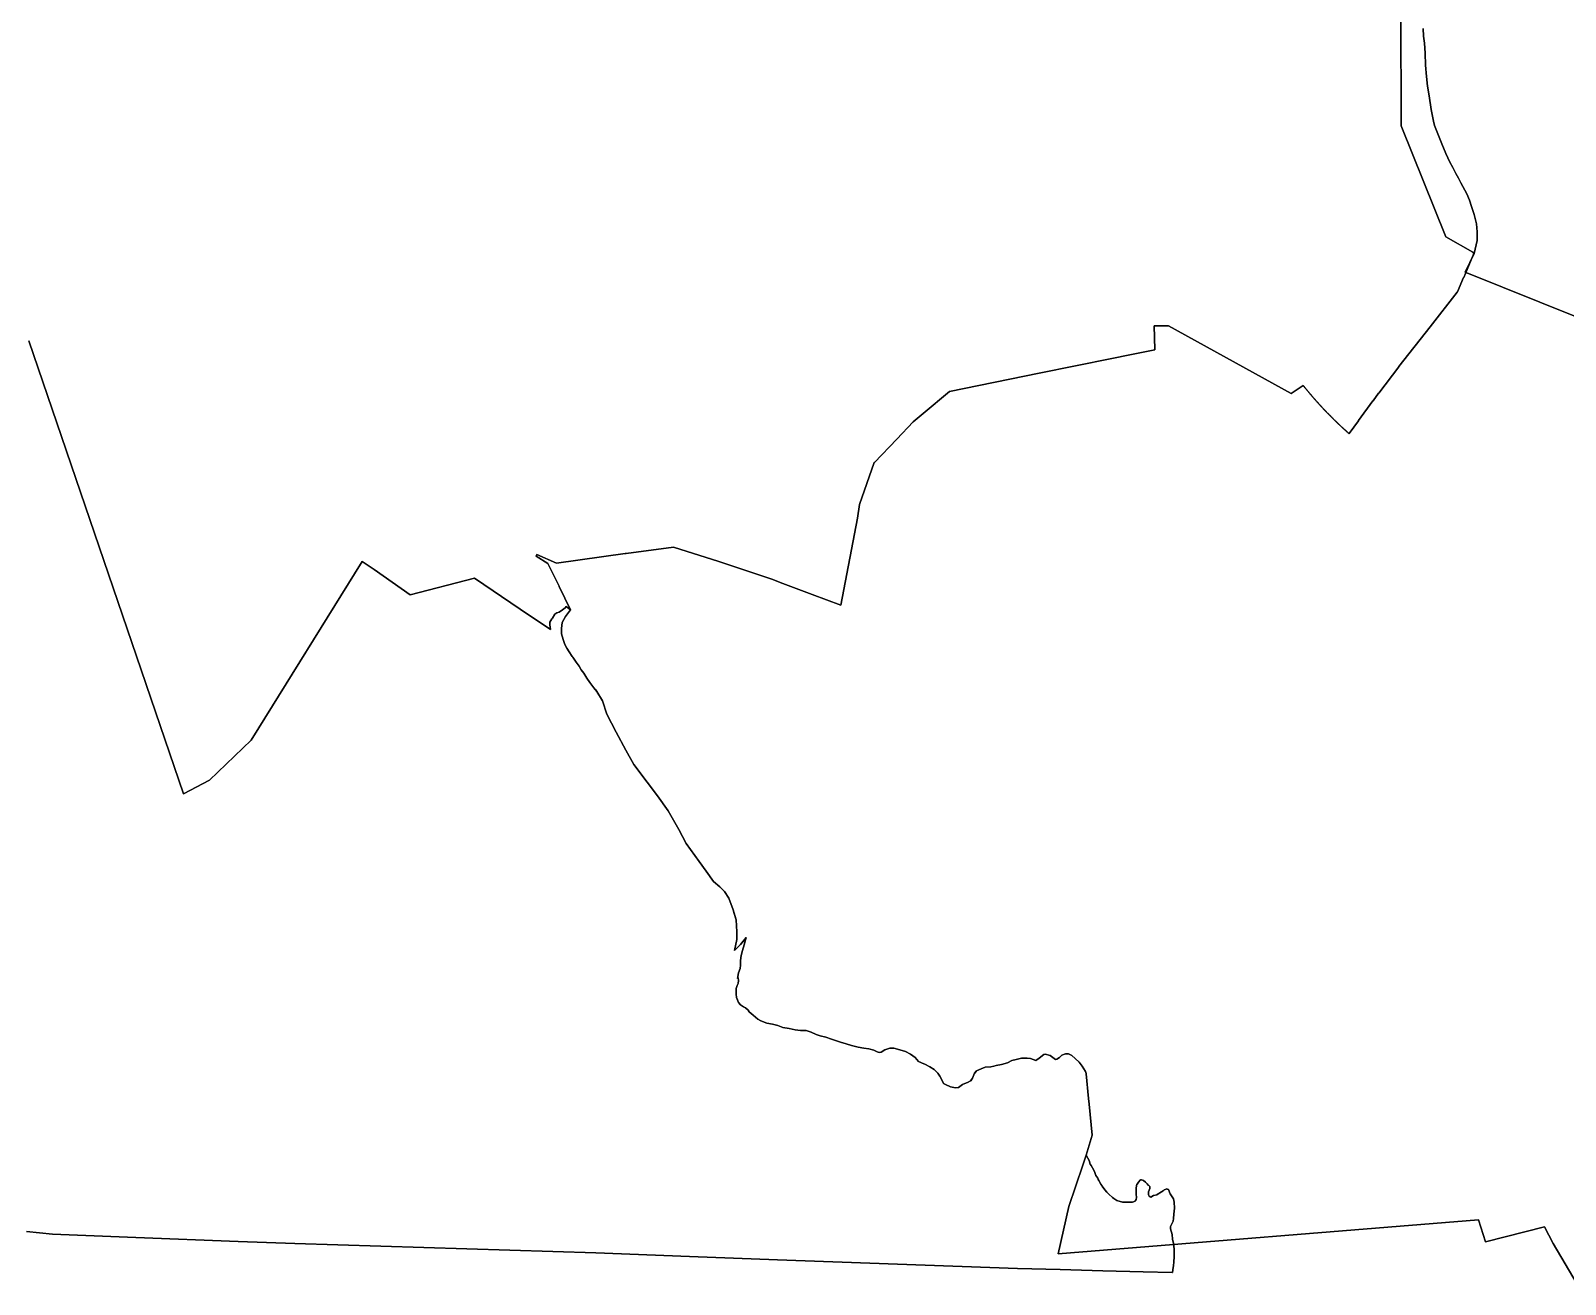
# Model space of a CAD drawing. Header units: inches. Extents: x 11258954 to 11313122, y 3645444 to 3695200.
# Drawn here: x 11282009 to 11285051, y 3670481 to 3672966 of the extents above; entities that cross this region are included whole.
import ezdxf

# ---------------------------------------------------------------- set-up
doc = ezdxf.new("R2010")
doc.units = ezdxf.units.IN
doc.header["$MEASUREMENT"] = 0
doc.layers.add('SchoolBoardDistrict', color=253, linetype='Continuous')
doc.layers.add('SchoolZone_Elementary', color=251, linetype='Continuous')

msp = doc.modelspace()

# ---------------------------------------------------------------- linework, layer by layer
at = {"layer": 'SchoolBoardDistrict'}
for points in [[(11284724.6235, 3673003.2695), (11284725.776, 3672777.6625), (11284725.7765, 3672777.6075), (11284814.0925, 3672557.581), (11284814.115, 3672557.525), (11284868, 3672527), (11284869.9845, 3672524.5195), (11284870, 3672524.5), (11284869.9845, 3672524.4645), (11284849.5165, 3672477.0165), (11284849.4965, 3672476.97), (11284837.0195, 3672448.045), (11284837.009, 3672448.0205), (11284837, 3672448), (11284836.8435, 3672447.8), (11284783.0245, 3672379.0315), (11284783, 3672379), (11284721, 3672300), (11284720.833, 3672299.781), (11284681.167, 3672247.719), (11284681.0255, 3672247.533), (11284681, 3672247.5), (11284680.8615, 3672247.3115), (11284680.837, 3672247.278), (11284669.9185, 3672232.402), (11284669.7555, 3672232.1795), (11284669.5925, 3672231.9575), (11284641.163, 3672193.2225), (11284641, 3672193), (11284640.836, 3672192.779), (11284622.26, 3672167.7345), (11284622.0955, 3672167.513), (11284621.0695, 3672168.421), (11284620.7995, 3672168.66), (11284620.0435, 3672169.329), (11284619.75, 3672169.5885), (11284619.5035, 3672169.808), (11284619.0195, 3672170.2395), (11284618.212, 3672170.96), (11284617.997, 3672171.152), (11284617.4125, 3672171.6735), (11284616.976, 3672172.066), (11284616.9225, 3672172.1145), (11284615.9575, 3672172.9825), (11284615.636, 3672173.272), (11284615.084, 3672173.768), (11284614.939, 3672173.8995), (11284614.3515, 3672174.4325), (11284613.9245, 3672174.82), (11284613.0695, 3672175.5955), (11284612.9095, 3672175.7405), (11284612.764, 3672175.872), (11284611.898, 3672176.665), (11284611.791, 3672176.7625), (11284610.887, 3672177.59), (11284610.514, 3672177.9305), (11284610.453, 3672177.9865), (11284609.878, 3672178.517), (11284609.2415, 3672179.1035), (11284608.8705, 3672179.4455), (11284608.151, 3672180.11), (11284607.9705, 3672180.278), (11284607.8645, 3672180.376), (11284606.8615, 3672181.309), (11284606.7025, 3672181.457), (11284605.8575, 3672182.2425), (11284605.4365, 3672182.6375), (11284604.858, 3672183.1795), (11284604.174, 3672183.8215), (11284603.8585, 3672184.1175), (11284603.573, 3672184.385), (11284602.914, 3672185.008), (11284602.8615, 3672185.0575), (11284601.8665, 3672185.9985), (11284601.6565, 3672186.197), (11284601.297, 3672186.537), (11284600.872, 3672186.942), (11284600.4025, 3672187.3905), (11284599.8805, 3672187.8875), (11284599.15, 3672188.5845), (11284599.0305, 3672188.6985), (11284598.8895, 3672188.834), (11284597.901, 3672189.7835), (11284596.9135, 3672190.733), (11284596.7725, 3672190.869), (11284596.6535, 3672190.984), (11284595.9295, 3672191.686), (11284595.4115, 3672192.1885), (11284594.9455, 3672192.6395), (11284594.5235, 3672193.0485), (11284594.17, 3672193.3945), (11284593.964, 3672193.5955), (11284592.984, 3672194.5535), (11284592.9315, 3672194.604), (11284592.2835, 3672195.238), (11284592.005, 3672195.5125), (11284591.6965, 3672195.8165), (11284591.029, 3672196.4745), (11284590.464, 3672197.0315), (11284590.053, 3672197.4365), (11284589.2345, 3672198.25), (11284589.081, 3672198.402), (11284588.1095, 3672199.368), (11284588.0065, 3672199.47), (11284587.831, 3672199.644), (11284587.1405, 3672200.337), (11284586.7835, 3672200.6945), (11284586.1725, 3672201.3065), (11284585.619, 3672201.861), (11284585.561, 3672201.92), (11284585.206, 3672202.278), (11284584.3435, 3672203.1495), (11284584.242, 3672203.252), (11284583.4155, 3672204.087), (11284583.2785, 3672204.226), (11284583.127, 3672204.3805), (11284582.319, 3672205.204), (11284581.914, 3672205.6165), (11284581.359, 3672206.182), (11284581.2215, 3672206.3225), (11284580.7035, 3672206.854), (11284580.4025, 3672207.1635), (11284579.4965, 3672208.0935), (11284579.4465, 3672208.145), (11284579.0365, 3672208.5665), (11284578.4935, 3672209.129), (11284578.2925, 3672209.337), (11284577.5415, 3672210.1145), (11284577.09, 3672210.582), (11284576.861, 3672210.8195), (11284576.591, 3672211.102), (11284575.892, 3672211.8315), (11284575.643, 3672212.0915), (11284574.695, 3672213.082), (11284573.7515, 3672214.075), (11284573.503, 3672214.337), (11284572.8085, 3672215.0685), (11284572.5385, 3672215.353), (11284572.312, 3672215.593), (11284571.8675, 3672216.0645), (11284571.1255, 3672216.853), (11284570.9285, 3672217.0625), (11284570.391, 3672217.633), (11284569.9905, 3672218.062), (11284569.941, 3672218.115), (11284569.0555, 3672219.063), (11284568.7595, 3672219.38), (11284568.253, 3672219.922), (11284568.1205, 3672220.065), (11284567.5815, 3672220.6475), (11284567.1895, 3672221.0705), (11284566.405, 3672221.9175), (11284566.2585, 3672222.0755), (11284566.125, 3672222.2195), (11284565.3305, 3672223.084), (11284565.2325, 3672223.191), (11284564.404, 3672224.0935), (11284564.0615, 3672224.4655), (11284564.006, 3672224.5265), (11284563.479, 3672225.1045), (11284562.896, 3672225.7445), (11284562.5565, 3672226.1175), (11284561.8965, 3672226.8415), (11284561.731, 3672227.0245), (11284561.6345, 3672227.1315), (11284560.716, 3672228.148), (11284560.57, 3672228.309), (11284559.797, 3672229.1655), (11284559.4125, 3672229.595), (11284558.883, 3672230.186), (11284558.257, 3672230.8845), (11284557.9685, 3672231.206), (11284557.707, 3672231.498), (11284557.105, 3672232.176), (11284557.0575, 3672232.229), (11284556.147, 3672233.2535), (11284555.9555, 3672233.4695), (11284555.6265, 3672233.8395), (11284555.239, 3672234.2795), (11284554.8095, 3672234.767), (11284554.333, 3672235.308), (11284553.665, 3672236.0655), (11284553.556, 3672236.1895), (11284553.4275, 3672236.3365), (11284552.526, 3672237.3685), (11284551.6245, 3672238.4), (11284551.495, 3672238.548), (11284551.3875, 3672238.6725), (11284550.7265, 3672239.435), (11284550.254, 3672239.9805), (11284549.829, 3672240.4705), (11284549.444, 3672240.915), (11284549.1215, 3672241.29), (11284548.934, 3672241.508), (11284548.0405, 3672242.5475), (11284547.9935, 3672242.6025), (11284547.4025, 3672243.29), (11284547.149, 3672243.5875), (11284546.868, 3672243.9175), (11284546.2605, 3672244.6305), (11284545.745, 3672245.2355), (11284545.371, 3672245.674), (11284544.626, 3672246.5555), (11284544.487, 3672246.72), (11284543.603, 3672247.7665), (11284543.5095, 3672247.877), (11284543.3495, 3672248.0665), (11284542.7215, 3672248.816), (11284542.3965, 3672249.2035), (11284541.8415, 3672249.866), (11284541.338, 3672250.467), (11284541.2855, 3672250.53), (11284540.963, 3672250.9175), (11284540.179, 3672251.8615), (11284540.0875, 3672251.9715), (11284539.336, 3672252.8755), (11284539.212, 3672253.0265), (11284539.074, 3672253.194), (11284538.341, 3672254.0835), (11284537.9735, 3672254.5295), (11284537.4695, 3672255.1415), (11284537.3445, 3672255.293), (11284536.875, 3672255.8675), (11284536.6015, 3672256.202), (11284535.78, 3672257.2075), (11284535.735, 3672257.263), (11284535.3625, 3672257.718), (11284534.8705, 3672258.3255), (11284534.688, 3672258.5505), (11284534.0075, 3672259.391), (11284533.5985, 3672259.8955), (11284533.391, 3672260.152), (11284533.1465, 3672260.456), (11284532.5135, 3672261.244), (11284532.288, 3672261.5245), (11284531.4295, 3672262.5935), (11284507.551, 3672246.6015), (11284264.2685, 3672381.13), (11284252.1215, 3672381.1775), (11284236.1015, 3672381.24), (11284235.9295, 3672381.2405), (11284235.931, 3672381.1855), (11284235.9345, 3672381.0745), (11284235.9365, 3672381.0195), (11284237.3865, 3672333.8475), (11284237.3885, 3672333.792), (11284237.3905, 3672333.716), (11284237.3925, 3672333.661), (11284237.223, 3672333.627), (11284188, 3672323.75), (11284152, 3672316.5), (11284080, 3672301.75), (11284008, 3672287), (11283830, 3672251), (11283778, 3672207.25), (11283758, 3672190.75), (11283726, 3672156.5), (11283681.138, 3672110.1425), (11283681, 3672110), (11283680.973, 3672109.922), (11283652, 3672027), (11283648, 3672000), (11283615.0505, 3671827.2635), (11283615, 3671827), (11283614.885, 3671827.043), (11283558, 3671848.5), (11283500, 3671870.5), (11283478, 3671878.75), (11283373, 3671913.75), (11283283, 3671942.25), (11283188.8545, 3671929.7465), (11283187, 3671929.5), (11283051, 3671910.75), (11283012.091, 3671927.9595), (11283012, 3671928), (11283011.9255, 3671927.739), (11283011.0135, 3671924.5465), (11283011, 3671924.5), (11283011.0135, 3671924.4915), (11283034, 3671909.75), (11283056.2165, 3671864.622), (11283056.2575, 3671864.539), (11283079.0285, 3671818.2845), (11283079.054, 3671818.2325), (11283079.0705, 3671818.199), (11283079.054, 3671818.1775), (11283078.9045, 3671817.9795), (11283068.914, 3671804.7505), (11283068.75, 3671804.533), (11283062.074, 3671792.665), (11283062.07, 3671792.61), (11283061.233, 3671781.0405), (11283061.229, 3671780.986), (11283061.229, 3671780.931), (11283061.229, 3671770.291), (11283061.229, 3671770.236), (11283064.423, 3671758.915), (11283067.6375, 3671749.0245), (11283071.5935, 3671742.349), (11283076.229, 3671734.736), (11283082.229, 3671725.486), (11283083.229, 3671723.986), (11283090.229, 3671714.486), (11283096.229, 3671706.486), (11283100.229, 3671699.236), (11283105.229, 3671692.736), (11283111.229, 3671682.486), (11283117.229, 3671673.736), (11283125.1235, 3671663.4755), (11283128.2145, 3671659.8285), (11283131.305, 3671656.1815), (11283142.4315, 3671637.8845), (11283150.838, 3671611.0575), (11283169.258, 3671575.3295), (11283188.791, 3671539.6015), (11283204.6155, 3671511.415), (11283230.824, 3671476.1815), (11283251.47, 3671449.478), (11283272.1155, 3671419.313), (11283293.379, 3671382.4725), (11283307.8435, 3671355.151), (11283334.052, 3671319.423), (11283347.7745, 3671300.1375), (11283362.239, 3671279.492), (11283375.096, 3671268.86), (11283383.9975, 3671259.959), (11283392.404, 3671246.607), (11283401.0575, 3671223.3655), (11283402.649, 3671218.1045), (11283407.1155, 3671203.338), (11283407.1195, 3671203.2835), (11283408.842, 3671179.904), (11283408.846, 3671179.849), (11283408.8435, 3671179.794), (11283408.23, 3671164.822), (11283408.228, 3671164.7665), (11283404.0375, 3671142.8295), (11283404.0245, 3671142.761), (11283404.0375, 3671142.774), (11283415.769, 3671154.5055), (11283426.983, 3671168.229), (11283427, 3671168.25), (11283426.983, 3671168.174), (11283426, 3671163.75), (11283423, 3671154), (11283420, 3671142.5), (11283417, 3671132.75), (11283416, 3671122.75), (11283416, 3671122.695), (11283416, 3671113.805), (11283416, 3671113.75), (11283415, 3671107), (11283412, 3671098.75), (11283410.0125, 3671087.571), (11283410, 3671087.5), (11283410.0125, 3671087.516), (11283411, 3671088.75), (11283411.995, 3671083.5255), (11283412, 3671083.5), (11283411.995, 3671083.4705), (11283411, 3671077.5), (11283409, 3671073.25), (11283407, 3671067.25), (11283407, 3671067.195), (11283407, 3671057.305), (11283407, 3671057.25), (11283407, 3671057.195), (11283407, 3671056.055), (11283407, 3671056), (11283408, 3671049.75), (11283410, 3671044.875), (11283412, 3671040), (11283416, 3671035), (11283422, 3671031.25), (11283426, 3671029), (11283431, 3671024.5), (11283433, 3671021.5), (11283441, 3671014.5), (11283450, 3671007), (11283456, 3671003.5), (11283468, 3670998.75), (11283479, 3670996.75), (11283490, 3670994.25), (11283500, 3670990.5), (11283512, 3670988), (11283524, 3670985.5), (11283535, 3670984.5), (11283546, 3670984.5), (11283556, 3670981), (11283566, 3670976), (11283574, 3670974), (11283585, 3670971), (11283596, 3670966.75), (11283604, 3670964.5), (11283614, 3670961.25), (11283625, 3670957.5), (11283636, 3670954.75), (11283649, 3670951.5), (11283660, 3670949.25), (11283670, 3670947.75), (11283680, 3670945.5), (11283687, 3670941.75), (11283691, 3670940.75), (11283695, 3670941), (11283702, 3670946.25), (11283712, 3670949.5), (11283720, 3670949.5), (11283732, 3670946), (11283743, 3670942.75), (11283753, 3670937.5), (11283762, 3670930.75), (11283769, 3670922.5), (11283779, 3670918), (11283781, 3670917.75), (11283791, 3670912.5), (11283800, 3670906.75), (11283807, 3670899.5), (11283811, 3670893.75), (11283816, 3670883.5), (11283818, 3670879.5), (11283822, 3670877), (11283832, 3670872.75), (11283842, 3670870.5), (11283848, 3670871), (11283856, 3670877.25), (11283867, 3670882), (11283871.998, 3670884.249), (11283872.159, 3670884.4705), (11283875.838, 3670889.5275), (11283876, 3670889.75), (11283879.969, 3670899.6725), (11283880, 3670899.75), (11283880.134, 3670899.893), (11283884, 3670904), (11283893, 3670908.25), (11283901, 3670911.25), (11283912, 3670912.5), (11283918, 3670913.75), (11283923, 3670914.75), (11283933, 3670917), (11283945, 3670920.25), (11283954, 3670924.5), (11283962, 3670927), (11283973, 3670929.5), (11283974, 3670929.5), (11283984, 3670929.5), (11283991, 3670928.5), (11284001, 3670925), (11284008, 3670929.5), (11284017, 3670936.5), (11284020, 3670937.5), (11284030, 3670935), (11284035, 3670930.75), (11284040, 3670927), (11284043, 3670927.5), (11284048, 3670931), (11284053, 3670935.5), (11284060, 3670937.75), (11284066, 3670938.25), (11284073, 3670934.75), (11284079, 3670929), (11284087, 3670921.25), (11284093, 3670913.25), (11284100, 3670903), (11284101, 3670898.75), (11284101, 3670898.695), (11284101, 3670898.555), (11284101, 3670898.5), (11284106, 3670849.75), (11284107, 3670838.5), (11284112.996, 3670777.0415), (11284113, 3670777), (11284112.996, 3670776.9865), (11284100.835, 3670737.179), (11284100.824, 3670737.143), (11284100.835, 3670737.124), (11284106.8, 3670726.5), (11284109.2065, 3670719.616), (11284111.1105, 3670716.5405), (11284113.952, 3670711.7395), (11284116.9055, 3670706.1875), (11284118.2485, 3670702.51), (11284120.413, 3670696.583), (11284124, 3670691.25), (11284124.751, 3670689.561), (11284125, 3670689), (11284126, 3670687), (11284130, 3670679.75), (11284132, 3670676.75), (11284132.6705, 3670675.8285), (11284138, 3670668.5), (11284142.105, 3670664.1385), (11284146, 3670660), (11284153, 3670653.25), (11284155.9995, 3670651.167), (11284162, 3670647), (11284173, 3670643.75), (11284182, 3670643.75), (11284193, 3670643.75), (11284197.959, 3670645.9815), (11284198, 3670646), (11284198.1245, 3670646.202), (11284198.6715, 3670647.0915), (11284200, 3670649.25), (11284200.4445, 3670650.472), (11284200.9985, 3670651.996), (11284200.9955, 3670652.051), (11284200.42, 3670661.257), (11284200.4165, 3670661.312), (11284200.4155, 3670661.367), (11284200.397, 3670662.395), (11284200.396, 3670662.45), (11284200.395, 3670662.505), (11284200.253, 3670670.3235), (11284200.252, 3670670.379), (11284200.988, 3670677.8785), (11284201, 3670678), (11284201.4405, 3670678.6975), (11284203.92, 3670682.6235), (11284204, 3670682.75), (11284204.0855, 3670682.844), (11284208.941, 3670688.1855), (11284209, 3670688.25), (11284209.3975, 3670688.3), (11284210.882, 3670688.485), (11284211, 3670688.5), (11284215, 3670687), (11284218.7645, 3670683.3695), (11284219.35, 3670682.805), (11284222, 3670680.25), (11284224.1775, 3670677.9635), (11284224.5, 3670677.625), (11284227, 3670675), (11284227.446, 3670670.9855), (11284227.45, 3670670.95), (11284227.443, 3670670.93), (11284225, 3670664.25), (11284225, 3670660.677), (11284225, 3670660.6215), (11284225, 3670660.5665), (11284225, 3670658.25), (11284225.295, 3670657.512), (11284225.3675, 3670657.3305), (11284226, 3670655.75), (11284229, 3670654), (11284229.044, 3670654.0255), (11284229.089, 3670654.052), (11284234.793, 3670657.379), (11284235, 3670657.5), (11284235.1165, 3670657.524), (11284241, 3670658.75), (11284243.953, 3670660.4725), (11284244.8785, 3670661.0125), (11284247, 3670662.25), (11284253.4495, 3670666.55), (11284255.8475, 3670668.1485), (11284256, 3670668.25), (11284256.1555, 3670668.3125), (11284261, 3670670.25), (11284261.204, 3670670.165), (11284261.2745, 3670670.1355), (11284261.5405, 3670670.0245), (11284262.202, 3670669.749), (11284264, 3670669), (11284267.4, 3670660.3), (11284274.15, 3670650.7), (11284275.751, 3670644.05), (11284275.753, 3670643.9945), (11284276.2975, 3670632.005), (11284276.2975, 3670631.987), (11284276.2995, 3670631.95), (11284276.2985, 3670631.932), (11284275.204, 3670620.2045), (11284275.2, 3670620.15), (11284275.1955, 3670620.0955), (11284274.5045, 3670611.755), (11284274.5015, 3670611.7), (11284273.3, 3670606.6), (11284271.35, 3670602.05), (11284268.45, 3670596.05), (11284268.004, 3670591.1925), (11284268, 3670591.15), (11284268.004, 3670591.137), (11284271.351, 3670580.2), (11284271.3545, 3670580.1455), (11284272.096, 3670570.405), (11284272.099, 3670570.35), (11284274.601, 3670559.4505), (11284274.6045, 3670559.3955), (11284275.496, 3670548.105), (11284275.4995, 3670548.05), (11284275.501, 3670547.995), (11284275.55, 3670542.03), (11284275.5505, 3670541.975), (11284275.5505, 3670541.92), (11284275.6, 3670535.955), (11284275.599, 3670535.9005), (11284275.5965, 3670535.8455), (11284275.0035, 3670525.805), (11284275.001, 3670525.75), (11284274.1, 3670517.8), (11284273.7, 3670514.25), (11284272.249, 3670504.7275), (11284272.2235, 3670504.559), (11284272.084, 3670504.5625), (11284271.4075, 3670504.579), (11284214, 3670506), (11284134, 3670508), (11284049.5, 3670510.25), (11283965, 3670512.5), (11283489, 3670530), (11283315, 3670536.25), (11283129, 3670543.375), (11282532, 3670562.25), (11282420, 3670566), (11282217, 3670574.25), (11282052, 3670580.75), (11282000, 3670585.75)], [(11282000, 3670585.75), (11282052, 3670580.75), (11282217, 3670574.25), (11282420, 3670566), (11282532, 3670562.25), (11283129, 3670543.375), (11283315, 3670536.25), (11283489, 3670530), (11283965, 3670512.5), (11284049.5, 3670510.25), (11284134, 3670508), (11284214, 3670506), (11284271.4075, 3670504.579), (11284272.084, 3670504.5625), (11284272.2235, 3670504.559), (11284272.249, 3670504.7275), (11284273.7, 3670514.25), (11284274.1, 3670517.8), (11284275.001, 3670525.75), (11284275.0035, 3670525.805), (11284275.5965, 3670535.8455), (11284275.599, 3670535.9005), (11284275.6, 3670535.955), (11284275.5505, 3670541.92), (11284275.5505, 3670541.975), (11284275.55, 3670542.03), (11284275.501, 3670547.995), (11284275.4995, 3670548.05), (11284275.496, 3670548.105), (11284274.6045, 3670559.3955), (11284274.601, 3670559.4505), (11284272.099, 3670570.35), (11284272.096, 3670570.405), (11284271.3545, 3670580.1455), (11284271.351, 3670580.2), (11284268.004, 3670591.137), (11284268, 3670591.15), (11284268.004, 3670591.1925), (11284268.45, 3670596.05), (11284271.35, 3670602.05), (11284273.3, 3670606.6), (11284274.5015, 3670611.7), (11284274.5045, 3670611.755), (11284275.1955, 3670620.0955), (11284275.2, 3670620.15), (11284275.204, 3670620.2045), (11284276.2985, 3670631.932), (11284276.2995, 3670631.95), (11284276.2975, 3670631.987), (11284276.2975, 3670632.005), (11284275.753, 3670643.9945), (11284275.751, 3670644.05), (11284274.15, 3670650.7), (11284267.4, 3670660.3), (11284264, 3670669), (11284262.202, 3670669.749), (11284261.5405, 3670670.0245), (11284261.2745, 3670670.1355), (11284261.204, 3670670.165), (11284261, 3670670.25), (11284256.1555, 3670668.3125), (11284256, 3670668.25), (11284255.8475, 3670668.1485), (11284253.4495, 3670666.55), (11284247, 3670662.25), (11284244.8785, 3670661.0125), (11284243.953, 3670660.4725), (11284241, 3670658.75), (11284235.1165, 3670657.524), (11284235, 3670657.5), (11284234.793, 3670657.379), (11284229.089, 3670654.052), (11284229.044, 3670654.0255), (11284229, 3670654), (11284226, 3670655.75), (11284225.3675, 3670657.3305), (11284225.295, 3670657.512), (11284225, 3670658.25), (11284225, 3670660.5665), (11284225, 3670660.6215), (11284225, 3670660.677), (11284225, 3670664.25), (11284227.443, 3670670.93), (11284227.45, 3670670.95), (11284227.446, 3670670.9855), (11284227, 3670675), (11284224.5, 3670677.625), (11284224.1775, 3670677.9635), (11284222, 3670680.25), (11284219.35, 3670682.805), (11284218.7645, 3670683.3695), (11284215, 3670687), (11284211, 3670688.5), (11284210.882, 3670688.485), (11284209.3975, 3670688.3), (11284209, 3670688.25), (11284208.941, 3670688.1855), (11284204.0855, 3670682.844), (11284204, 3670682.75), (11284203.92, 3670682.6235), (11284201.4405, 3670678.6975), (11284201, 3670678), (11284200.988, 3670677.8785), (11284200.252, 3670670.379), (11284200.253, 3670670.3235), (11284200.395, 3670662.505), (11284200.396, 3670662.45), (11284200.397, 3670662.395), (11284200.4155, 3670661.367), (11284200.4165, 3670661.312), (11284200.42, 3670661.257), (11284200.9955, 3670652.051), (11284200.9985, 3670651.996), (11284200.4445, 3670650.472), (11284200, 3670649.25), (11284198.6715, 3670647.0915), (11284198.1245, 3670646.202), (11284198, 3670646), (11284197.959, 3670645.9815), (11284193, 3670643.75), (11284182, 3670643.75), (11284173, 3670643.75), (11284162, 3670647), (11284155.9995, 3670651.167), (11284153, 3670653.25), (11284146, 3670660), (11284142.105, 3670664.1385), (11284138, 3670668.5), (11284132.6705, 3670675.8285), (11284132, 3670676.75), (11284130, 3670679.75), (11284126, 3670687), (11284125, 3670689), (11284124.751, 3670689.561), (11284124, 3670691.25), (11284120.413, 3670696.583), (11284118.2485, 3670702.51), (11284116.9055, 3670706.1875), (11284113.952, 3670711.7395), (11284111.1105, 3670716.5405), (11284109.2065, 3670719.616), (11284106.8, 3670726.5), (11284100.835, 3670737.124), (11284100.824, 3670737.143), (11284100.835, 3670737.179), (11284112.996, 3670776.9865), (11284113, 3670777), (11284112.996, 3670777.0415), (11284107, 3670838.5), (11284106, 3670849.75), (11284101, 3670898.5), (11284101, 3670898.555), (11284101, 3670898.695), (11284101, 3670898.75), (11284100, 3670903), (11284093, 3670913.25), (11284087, 3670921.25), (11284079, 3670929), (11284073, 3670934.75), (11284066, 3670938.25), (11284060, 3670937.75), (11284053, 3670935.5), (11284048, 3670931), (11284043, 3670927.5), (11284040, 3670927), (11284035, 3670930.75), (11284030, 3670935), (11284020, 3670937.5), (11284017, 3670936.5), (11284008, 3670929.5), (11284001, 3670925), (11283991, 3670928.5), (11283984, 3670929.5), (11283974, 3670929.5), (11283973, 3670929.5), (11283962, 3670927), (11283954, 3670924.5), (11283945, 3670920.25), (11283933, 3670917), (11283923, 3670914.75), (11283918, 3670913.75), (11283912, 3670912.5), (11283901, 3670911.25), (11283893, 3670908.25), (11283884, 3670904), (11283880.134, 3670899.893), (11283880, 3670899.75), (11283879.969, 3670899.6725), (11283876, 3670889.75), (11283875.838, 3670889.5275), (11283872.159, 3670884.4705), (11283871.998, 3670884.249), (11283867, 3670882), (11283856, 3670877.25), (11283848, 3670871), (11283842, 3670870.5), (11283832, 3670872.75), (11283822, 3670877), (11283818, 3670879.5), (11283816, 3670883.5), (11283811, 3670893.75), (11283807, 3670899.5), (11283800, 3670906.75), (11283791, 3670912.5), (11283781, 3670917.75), (11283779, 3670918), (11283769, 3670922.5), (11283762, 3670930.75), (11283753, 3670937.5), (11283743, 3670942.75), (11283732, 3670946), (11283720, 3670949.5), (11283712, 3670949.5), (11283702, 3670946.25), (11283695, 3670941), (11283691, 3670940.75), (11283687, 3670941.75), (11283680, 3670945.5), (11283670, 3670947.75), (11283660, 3670949.25), (11283649, 3670951.5), (11283636, 3670954.75), (11283625, 3670957.5), (11283614, 3670961.25), (11283604, 3670964.5), (11283596, 3670966.75), (11283585, 3670971), (11283574, 3670974), (11283566, 3670976), (11283556, 3670981), (11283546, 3670984.5), (11283535, 3670984.5), (11283524, 3670985.5), (11283512, 3670988), (11283500, 3670990.5), (11283490, 3670994.25), (11283479, 3670996.75), (11283468, 3670998.75), (11283456, 3671003.5), (11283450, 3671007), (11283441, 3671014.5), (11283433, 3671021.5), (11283431, 3671024.5), (11283426, 3671029), (11283422, 3671031.25), (11283416, 3671035), (11283412, 3671040), (11283410, 3671044.875), (11283408, 3671049.75), (11283407, 3671056), (11283407, 3671056.055), (11283407, 3671057.195), (11283407, 3671057.25), (11283407, 3671057.305), (11283407, 3671067.195), (11283407, 3671067.25), (11283409, 3671073.25), (11283411, 3671077.5), (11283411.995, 3671083.4705), (11283412, 3671083.5), (11283411.995, 3671083.5255), (11283411, 3671088.75), (11283410.0125, 3671087.516), (11283410, 3671087.5), (11283410.0125, 3671087.571), (11283412, 3671098.75), (11283415, 3671107), (11283416, 3671113.75), (11283416, 3671113.805), (11283416, 3671122.695), (11283416, 3671122.75), (11283417, 3671132.75), (11283420, 3671142.5), (11283423, 3671154), (11283426, 3671163.75), (11283426.983, 3671168.174), (11283427, 3671168.25), (11283426.983, 3671168.229), (11283415.769, 3671154.5055), (11283404.0375, 3671142.774), (11283404.0245, 3671142.761), (11283404.0375, 3671142.8295), (11283408.228, 3671164.7665), (11283408.23, 3671164.822), (11283408.8435, 3671179.794), (11283408.846, 3671179.849), (11283408.842, 3671179.904), (11283407.1195, 3671203.2835), (11283407.1155, 3671203.338), (11283402.649, 3671218.1045), (11283401.0575, 3671223.3655), (11283392.404, 3671246.607), (11283383.9975, 3671259.959), (11283375.096, 3671268.86), (11283362.239, 3671279.492), (11283347.7745, 3671300.1375), (11283334.052, 3671319.423), (11283307.8435, 3671355.151), (11283293.379, 3671382.4725), (11283272.1155, 3671419.313), (11283251.47, 3671449.478), (11283230.824, 3671476.1815), (11283204.6155, 3671511.415), (11283188.791, 3671539.6015), (11283169.258, 3671575.3295), (11283150.838, 3671611.0575), (11283142.4315, 3671637.8845), (11283131.305, 3671656.1815), (11283128.2145, 3671659.8285), (11283125.1235, 3671663.4755), (11283117.229, 3671673.736), (11283111.229, 3671682.486), (11283105.229, 3671692.736), (11283100.229, 3671699.236), (11283096.229, 3671706.486), (11283090.229, 3671714.486), (11283083.229, 3671723.986), (11283082.229, 3671725.486), (11283076.229, 3671734.736), (11283071.5935, 3671742.349), (11283067.6375, 3671749.0245), (11283064.423, 3671758.915), (11283061.229, 3671770.236), (11283061.229, 3671770.291), (11283061.229, 3671780.931), (11283061.229, 3671780.986), (11283061.233, 3671781.0405), (11283062.07, 3671792.61), (11283062.074, 3671792.665), (11283068.75, 3671804.533), (11283068.914, 3671804.7505), (11283078.9045, 3671817.9795), (11283079.054, 3671818.1775), (11283079.0705, 3671818.199), (11283079.054, 3671818.2325), (11283079.0285, 3671818.2845), (11283056.2575, 3671864.539), (11283056.2165, 3671864.622), (11283034, 3671909.75), (11283011.0135, 3671924.4915), (11283011, 3671924.5), (11283011.0135, 3671924.5465), (11283011.9255, 3671927.739), (11283012, 3671928), (11283012.091, 3671927.9595), (11283051, 3671910.75), (11283187, 3671929.5), (11283188.8545, 3671929.7465), (11283283, 3671942.25), (11283373, 3671913.75), (11283478, 3671878.75), (11283500, 3671870.5), (11283558, 3671848.5), (11283614.885, 3671827.043), (11283615, 3671827), (11283615.0505, 3671827.2635), (11283648, 3672000), (11283652, 3672027), (11283680.973, 3672109.922), (11283681, 3672110), (11283681.138, 3672110.1425), (11283726, 3672156.5), (11283758, 3672190.75), (11283778, 3672207.25), (11283830, 3672251), (11284008, 3672287), (11284080, 3672301.75), (11284152, 3672316.5), (11284188, 3672323.75), (11284237.223, 3672333.627), (11284237.3925, 3672333.661), (11284237.3905, 3672333.716), (11284237.3885, 3672333.792), (11284237.3865, 3672333.8475), (11284235.9365, 3672381.0195), (11284235.9345, 3672381.0745), (11284235.931, 3672381.1855), (11284235.9295, 3672381.2405), (11284236.1015, 3672381.24), (11284252.1215, 3672381.1775), (11284264.2685, 3672381.13), (11284507.551, 3672246.6015), (11284531.4295, 3672262.5935), (11284532.288, 3672261.5245), (11284532.5135, 3672261.244), (11284533.1465, 3672260.456), (11284533.391, 3672260.152), (11284533.5985, 3672259.8955), (11284534.0075, 3672259.391), (11284534.688, 3672258.5505), (11284534.8705, 3672258.3255), (11284535.3625, 3672257.718), (11284535.735, 3672257.263), (11284535.78, 3672257.2075), (11284536.6015, 3672256.202), (11284536.875, 3672255.8675), (11284537.3445, 3672255.293), (11284537.4695, 3672255.1415), (11284537.9735, 3672254.5295), (11284538.341, 3672254.0835), (11284539.074, 3672253.194), (11284539.212, 3672253.0265), (11284539.336, 3672252.8755), (11284540.0875, 3672251.9715), (11284540.179, 3672251.8615), (11284540.963, 3672250.9175), (11284541.2855, 3672250.53), (11284541.338, 3672250.467), (11284541.8415, 3672249.866), (11284542.3965, 3672249.2035), (11284542.7215, 3672248.816), (11284543.3495, 3672248.0665), (11284543.5095, 3672247.877), (11284543.603, 3672247.7665), (11284544.487, 3672246.72), (11284544.626, 3672246.5555), (11284545.371, 3672245.674), (11284545.745, 3672245.2355), (11284546.2605, 3672244.6305), (11284546.868, 3672243.9175), (11284547.149, 3672243.5875), (11284547.4025, 3672243.29), (11284547.9935, 3672242.6025), (11284548.0405, 3672242.5475), (11284548.934, 3672241.508), (11284549.1215, 3672241.29), (11284549.444, 3672240.915), (11284549.829, 3672240.4705), (11284550.254, 3672239.9805), (11284550.7265, 3672239.435), (11284551.3875, 3672238.6725), (11284551.495, 3672238.548), (11284551.6245, 3672238.4), (11284552.526, 3672237.3685), (11284553.4275, 3672236.3365), (11284553.556, 3672236.1895), (11284553.665, 3672236.0655), (11284554.333, 3672235.308), (11284554.8095, 3672234.767), (11284555.239, 3672234.2795), (11284555.6265, 3672233.8395), (11284555.9555, 3672233.4695), (11284556.147, 3672233.2535), (11284557.0575, 3672232.229), (11284557.105, 3672232.176), (11284557.707, 3672231.498), (11284557.9685, 3672231.206), (11284558.257, 3672230.8845), (11284558.883, 3672230.186), (11284559.4125, 3672229.595), (11284559.797, 3672229.1655), (11284560.57, 3672228.309), (11284560.716, 3672228.148), (11284561.6345, 3672227.1315), (11284561.731, 3672227.0245), (11284561.8965, 3672226.8415), (11284562.5565, 3672226.1175), (11284562.896, 3672225.7445), (11284563.479, 3672225.1045), (11284564.006, 3672224.5265), (11284564.0615, 3672224.4655), (11284564.404, 3672224.0935), (11284565.2325, 3672223.191), (11284565.3305, 3672223.084), (11284566.125, 3672222.2195), (11284566.2585, 3672222.0755), (11284566.405, 3672221.9175), (11284567.1895, 3672221.0705), (11284567.5815, 3672220.6475), (11284568.1205, 3672220.065), (11284568.253, 3672219.922), (11284568.7595, 3672219.38), (11284569.0555, 3672219.063), (11284569.941, 3672218.115), (11284569.9905, 3672218.062), (11284570.391, 3672217.633), (11284570.9285, 3672217.0625), (11284571.1255, 3672216.853), (11284571.8675, 3672216.0645), (11284572.312, 3672215.593), (11284572.5385, 3672215.353), (11284572.8085, 3672215.0685), (11284573.503, 3672214.337), (11284573.7515, 3672214.075), (11284574.695, 3672213.082), (11284575.643, 3672212.0915), (11284575.892, 3672211.8315), (11284576.591, 3672211.102), (11284576.861, 3672210.8195), (11284577.09, 3672210.582), (11284577.5415, 3672210.1145), (11284578.2925, 3672209.337), (11284578.4935, 3672209.129), (11284579.0365, 3672208.5665), (11284579.4465, 3672208.145), (11284579.4965, 3672208.0935), (11284580.4025, 3672207.1635), (11284580.7035, 3672206.854), (11284581.2215, 3672206.3225), (11284581.359, 3672206.182), (11284581.914, 3672205.6165), (11284582.319, 3672205.204), (11284583.127, 3672204.3805), (11284583.2785, 3672204.226), (11284583.4155, 3672204.087), (11284584.242, 3672203.252), (11284584.3435, 3672203.1495), (11284585.206, 3672202.278), (11284585.561, 3672201.92), (11284585.619, 3672201.861), (11284586.1725, 3672201.3065), (11284586.7835, 3672200.6945), (11284587.1405, 3672200.337), (11284587.831, 3672199.644), (11284588.0065, 3672199.47), (11284588.1095, 3672199.368), (11284589.081, 3672198.402), (11284589.2345, 3672198.25), (11284590.053, 3672197.4365), (11284590.464, 3672197.0315), (11284591.029, 3672196.4745), (11284591.6965, 3672195.8165), (11284592.005, 3672195.5125), (11284592.2835, 3672195.238), (11284592.9315, 3672194.604), (11284592.984, 3672194.5535), (11284593.964, 3672193.5955), (11284594.17, 3672193.3945), (11284594.5235, 3672193.0485), (11284594.9455, 3672192.6395), (11284595.4115, 3672192.1885), (11284595.9295, 3672191.686), (11284596.6535, 3672190.984), (11284596.7725, 3672190.869), (11284596.9135, 3672190.733), (11284597.901, 3672189.7835), (11284598.8895, 3672188.834), (11284599.0305, 3672188.6985), (11284599.15, 3672188.5845), (11284599.8805, 3672187.8875), (11284600.4025, 3672187.3905), (11284600.872, 3672186.942), (11284601.297, 3672186.537), (11284601.6565, 3672186.197), (11284601.8665, 3672185.9985), (11284602.8615, 3672185.0575), (11284602.914, 3672185.008), (11284603.573, 3672184.385), (11284603.8585, 3672184.1175), (11284604.174, 3672183.8215), (11284604.858, 3672183.1795), (11284605.4365, 3672182.6375), (11284605.8575, 3672182.2425), (11284606.7025, 3672181.457), (11284606.8615, 3672181.309), (11284607.8645, 3672180.376), (11284607.9705, 3672180.278), (11284608.151, 3672180.11), (11284608.8705, 3672179.4455), (11284609.2415, 3672179.1035), (11284609.878, 3672178.517), (11284610.453, 3672177.9865), (11284610.514, 3672177.9305), (11284610.887, 3672177.59), (11284611.791, 3672176.7625), (11284611.898, 3672176.665), (11284612.764, 3672175.872), (11284612.9095, 3672175.7405), (11284613.0695, 3672175.5955), (11284613.9245, 3672174.82), (11284614.3515, 3672174.4325), (11284614.939, 3672173.8995), (11284615.084, 3672173.768), (11284615.636, 3672173.272), (11284615.9575, 3672172.9825), (11284616.9225, 3672172.1145), (11284616.976, 3672172.066), (11284617.4125, 3672171.6735), (11284617.997, 3672171.152), (11284618.212, 3672170.96), (11284619.0195, 3672170.2395), (11284619.5035, 3672169.808), (11284619.75, 3672169.5885), (11284620.0435, 3672169.329), (11284620.7995, 3672168.66), (11284621.0695, 3672168.421), (11284622.0955, 3672167.513), (11284622.26, 3672167.7345), (11284640.836, 3672192.779), (11284641, 3672193), (11284641.163, 3672193.2225), (11284669.5925, 3672231.9575), (11284669.7555, 3672232.1795), (11284669.9185, 3672232.402), (11284680.837, 3672247.278), (11284680.8615, 3672247.3115), (11284681, 3672247.5), (11284681.0255, 3672247.533), (11284681.167, 3672247.719), (11284720.833, 3672299.781), (11284721, 3672300), (11284783, 3672379), (11284783.0245, 3672379.0315), (11284836.8435, 3672447.8), (11284837, 3672448), (11284837.009, 3672448.0205), (11284837.0195, 3672448.045), (11284849.4965, 3672476.97), (11284849.5165, 3672477.0165), (11284869.9845, 3672524.4645), (11284870, 3672524.5), (11284869.9845, 3672524.5195), (11284868, 3672527), (11284814.115, 3672557.525), (11284814.0925, 3672557.581), (11284725.7765, 3672777.6075), (11284725.776, 3672777.6625), (11284724.6235, 3673003.2695)]]:
    msp.add_lwpolyline(points, dxfattribs=at)
at = {"layer": 'SchoolZone_Elementary'}
for points in [[(11284769, 3672970.5, 0), (11284770, 3672955, 0), (11284772, 3672941.5, 0), (11284773, 3672921.25, 0), (11284774, 3672897.5, 0), (11284776, 3672875, 0), (11284778, 3672856, 0), (11284781, 3672836.5, 0), (11284785, 3672810, 0), (11284788, 3672796.5, 0), (11284790, 3672786.5, 0), (11284792, 3672778.25, 0), (11284798, 3672761.25, 0), (11284806, 3672741.5, 0), (11284814, 3672722.5, 0), (11284818, 3672714, 0), (11284822, 3672705, 0), (11284828, 3672694.5, 0), (11284834, 3672683, 0), (11284839, 3672673.5, 0), (11284844, 3672664.5, 0), (11284848, 3672657, 0), (11284852, 3672649.5, 0), (11284856, 3672642.25, 0), (11284861, 3672630.25, 0), (11284865, 3672617.5, 0), (11284870, 3672601.75, 0), (11284875, 3672583, 0), (11284876, 3672567, 0), (11284876, 3672550, 0), (11284874, 3672541.5, 0), (11284870, 3672524.5, 0), (11284852.5, 3672487.5, 0), (11285666.4235, 3672159.9865, 0)], [(11285666.4235, 3672159.9865, 0), (11284852.5, 3672487.5, 0), (11284870, 3672524.5, 0), (11284874, 3672541.5, 0), (11284876, 3672550, 0), (11284876, 3672567, 0), (11284875, 3672583, 0), (11284870, 3672601.75, 0), (11284865, 3672617.5, 0), (11284861, 3672630.25, 0), (11284856, 3672642.25, 0), (11284852, 3672649.5, 0), (11284848, 3672657, 0), (11284844, 3672664.5, 0), (11284839, 3672673.5, 0), (11284834, 3672683, 0), (11284828, 3672694.5, 0), (11284822, 3672705, 0), (11284818, 3672714, 0), (11284814, 3672722.5, 0), (11284806, 3672741.5, 0), (11284798, 3672761.25, 0), (11284792, 3672778.25, 0), (11284790, 3672786.5, 0), (11284788, 3672796.5, 0), (11284785, 3672810, 0), (11284781, 3672836.5, 0), (11284778, 3672856, 0), (11284776, 3672875, 0), (11284774, 3672897.5, 0), (11284773, 3672921.25, 0), (11284772, 3672941.5, 0), (11284770, 3672955, 0), (11284769, 3672970.5, 0)], [(11285074.735, 3670481.196, 0), (11285027.219, 3670562.024, 0), (11285009.7205, 3670595.386, 0), (11284893.0795, 3670565.46, 0), (11284878.783, 3670608.712, 0), (11284045.849, 3670541.463, 0), (11284067, 3670635.5, 0), (11284094.3215, 3670717.602, 0), (11284100.824, 3670737.143, 0), (11284113, 3670777, 0), (11284107, 3670838.5, 0), (11284106, 3670849.75, 0), (11284101, 3670898.5, 0), (11284101, 3670898.75, 0), (11284100, 3670903, 0), (11284093, 3670913.25, 0), (11284087, 3670921.25, 0), (11284079, 3670929, 0), (11284073, 3670934.75, 0), (11284066, 3670938.25, 0), (11284060, 3670937.75, 0), (11284053, 3670935.5, 0), (11284048, 3670931, 0), (11284043, 3670927.5, 0), (11284040, 3670927, 0), (11284035, 3670930.75, 0), (11284030, 3670935, 0), (11284020, 3670937.5, 0), (11284017, 3670936.5, 0), (11284008, 3670929.5, 0), (11284001, 3670925, 0), (11283991, 3670928.5, 0), (11283984, 3670929.5, 0), (11283974, 3670929.5, 0), (11283973, 3670929.5, 0), (11283962, 3670927, 0), (11283954, 3670924.5, 0), (11283945, 3670920.25, 0), (11283933, 3670917, 0), (11283923, 3670914.75, 0), (11283918, 3670913.75, 0), (11283912, 3670912.5, 0), (11283901, 3670911.25, 0), (11283893, 3670908.25, 0), (11283884, 3670904, 0), (11283880, 3670899.75, 0), (11283876, 3670889.75, 0), (11283872, 3670884.25, 0), (11283867, 3670882, 0), (11283856, 3670877.25, 0), (11283848, 3670871, 0), (11283842, 3670870.5, 0), (11283832, 3670872.75, 0), (11283822, 3670877, 0), (11283818, 3670879.5, 0), (11283816, 3670883.5, 0), (11283811, 3670893.75, 0), (11283807, 3670899.5, 0), (11283800, 3670906.75, 0), (11283791, 3670912.5, 0), (11283781, 3670917.75, 0), (11283779, 3670918, 0), (11283769, 3670922.5, 0), (11283762, 3670930.75, 0), (11283753, 3670937.5, 0), (11283743, 3670942.75, 0), (11283732, 3670946, 0), (11283720, 3670949.5, 0), (11283712, 3670949.5, 0), (11283702, 3670946.25, 0), (11283695, 3670941, 0), (11283691, 3670940.75, 0), (11283687, 3670941.75, 0), (11283680, 3670945.5, 0), (11283670, 3670947.75, 0), (11283660, 3670949.25, 0), (11283649, 3670951.5, 0), (11283636, 3670954.75, 0), (11283625, 3670957.5, 0), (11283614, 3670961.25, 0), (11283604, 3670964.5, 0), (11283596, 3670966.75, 0), (11283585, 3670971, 0), (11283574, 3670974, 0), (11283566, 3670976, 0), (11283556, 3670981, 0), (11283546, 3670984.5, 0), (11283535, 3670984.5, 0), (11283524, 3670985.5, 0), (11283512, 3670988, 0), (11283500, 3670990.5, 0), (11283490, 3670994.25, 0), (11283479, 3670996.75, 0), (11283468, 3670998.75, 0), (11283456, 3671003.5, 0), (11283450, 3671007, 0), (11283441, 3671014.5, 0), (11283433, 3671021.5, 0), (11283431, 3671024.5, 0), (11283426, 3671029, 0), (11283422, 3671031.25, 0), (11283416, 3671035, 0), (11283412, 3671040, 0), (11283408, 3671049.75, 0), (11283407, 3671056, 0), (11283407, 3671057.25, 0), (11283407, 3671067.25, 0), (11283409, 3671073.25, 0), (11283411, 3671077.5, 0), (11283412, 3671083.5, 0), (11283411, 3671088.75, 0), (11283410, 3671087.5, 0), (11283412, 3671098.75, 0), (11283415, 3671107, 0), (11283416, 3671113.75, 0), (11283416, 3671122.75, 0), (11283417, 3671132.75, 0), (11283420, 3671142.5, 0), (11283423, 3671154, 0), (11283426, 3671163.75, 0), (11283427, 3671168.25, 0), (11283415.769, 3671154.5055, 0), (11283404.0245, 3671142.761, 0), (11283408.228, 3671164.7665, 0), (11283408.846, 3671179.849, 0), (11283407.1155, 3671203.338, 0), (11283401.0575, 3671223.3655, 0), (11283392.404, 3671246.607, 0), (11283383.9975, 3671259.959, 0), (11283375.096, 3671268.86, 0), (11283362.239, 3671279.492, 0), (11283347.7745, 3671300.1375, 0), (11283334.052, 3671319.423, 0), (11283307.8435, 3671355.151, 0), (11283293.379, 3671382.4725, 0), (11283272.1155, 3671419.313, 0), (11283251.47, 3671449.478, 0), (11283230.824, 3671476.1815, 0), (11283204.6155, 3671511.415, 0), (11283188.791, 3671539.6015, 0), (11283169.258, 3671575.3295, 0), (11283150.838, 3671611.0575, 0), (11283142.4315, 3671637.8845, 0), (11283131.305, 3671656.1815, 0), (11283125.1235, 3671663.4755, 0), (11283117.229, 3671673.736, 0), (11283111.229, 3671682.486, 0), (11283105.229, 3671692.736, 0), (11283100.229, 3671699.236, 0), (11283096.229, 3671706.486, 0), (11283090.229, 3671714.486, 0), (11283083.229, 3671723.986, 0), (11283082.229, 3671725.486, 0), (11283076.229, 3671734.736, 0), (11283071.5935, 3671742.349, 0), (11283067.6375, 3671749.0245, 0), (11283064.423, 3671758.915, 0), (11283061.229, 3671770.236, 0), (11283061.229, 3671780.986, 0), (11283062.074, 3671792.665, 0), (11283068.75, 3671804.533, 0), (11283079.0705, 3671818.199, 0), (11283070, 3671824.75, 0), (11283068, 3671822.25, 0), (11283063, 3671818, 0), (11283056, 3671813.5, 0), (11283052, 3671812.25, 0), (11283048, 3671809.25, 0), (11283043, 3671801.25, 0), (11283042, 3671800.25, 0), (11283038, 3671793.5, 0), (11283038, 3671788.5, 0), (11283039, 3671778.75, 0), (11282979, 3671819.5, 0), (11282888.418, 3671880.836, 0), (11282761.1945, 3671847.5445, 0), (11282689.6045, 3671897.7515, 0), (11282665.865, 3671913.6855, 0), (11282445.3665, 3671559.444, 0), (11282363.0585, 3671480.1845, 0), (11282311.7495, 3671453.543, 0), (11282004.608, 3672351.17, 0)], [(11282004.608, 3672351.17, 0), (11282311.7495, 3671453.543, 0), (11282363.0585, 3671480.1845, 0), (11282445.3665, 3671559.444, 0), (11282665.865, 3671913.6855, 0), (11282689.6045, 3671897.7515, 0), (11282761.1945, 3671847.5445, 0), (11282888.418, 3671880.836, 0), (11282979, 3671819.5, 0), (11283039, 3671778.75, 0), (11283038, 3671788.5, 0), (11283038, 3671793.5, 0), (11283042, 3671800.25, 0), (11283043, 3671801.25, 0), (11283048, 3671809.25, 0), (11283052, 3671812.25, 0), (11283056, 3671813.5, 0), (11283063, 3671818, 0), (11283068, 3671822.25, 0), (11283070, 3671824.75, 0), (11283079.0705, 3671818.199, 0), (11283068.75, 3671804.533, 0), (11283062.074, 3671792.665, 0), (11283061.229, 3671780.986, 0), (11283061.229, 3671770.236, 0), (11283064.423, 3671758.915, 0), (11283067.6375, 3671749.0245, 0), (11283071.5935, 3671742.349, 0), (11283076.229, 3671734.736, 0), (11283082.229, 3671725.486, 0), (11283083.229, 3671723.986, 0), (11283090.229, 3671714.486, 0), (11283096.229, 3671706.486, 0), (11283100.229, 3671699.236, 0), (11283105.229, 3671692.736, 0), (11283111.229, 3671682.486, 0), (11283117.229, 3671673.736, 0), (11283125.1235, 3671663.4755, 0), (11283131.305, 3671656.1815, 0), (11283142.4315, 3671637.8845, 0), (11283150.838, 3671611.0575, 0), (11283169.258, 3671575.3295, 0), (11283188.791, 3671539.6015, 0), (11283204.6155, 3671511.415, 0), (11283230.824, 3671476.1815, 0), (11283251.47, 3671449.478, 0), (11283272.1155, 3671419.313, 0), (11283293.379, 3671382.4725, 0), (11283307.8435, 3671355.151, 0), (11283334.052, 3671319.423, 0), (11283347.7745, 3671300.1375, 0), (11283362.239, 3671279.492, 0), (11283375.096, 3671268.86, 0), (11283383.9975, 3671259.959, 0), (11283392.404, 3671246.607, 0), (11283401.0575, 3671223.3655, 0), (11283407.1155, 3671203.338, 0), (11283408.846, 3671179.849, 0), (11283408.228, 3671164.7665, 0), (11283404.0245, 3671142.761, 0), (11283415.769, 3671154.5055, 0), (11283427, 3671168.25, 0), (11283426, 3671163.75, 0), (11283423, 3671154, 0), (11283420, 3671142.5, 0), (11283417, 3671132.75, 0), (11283416, 3671122.75, 0), (11283416, 3671113.75, 0), (11283415, 3671107, 0), (11283412, 3671098.75, 0), (11283410, 3671087.5, 0), (11283411, 3671088.75, 0), (11283412, 3671083.5, 0), (11283411, 3671077.5, 0), (11283409, 3671073.25, 0), (11283407, 3671067.25, 0), (11283407, 3671057.25, 0), (11283407, 3671056, 0), (11283408, 3671049.75, 0), (11283412, 3671040, 0), (11283416, 3671035, 0), (11283422, 3671031.25, 0), (11283426, 3671029, 0), (11283431, 3671024.5, 0), (11283433, 3671021.5, 0), (11283441, 3671014.5, 0), (11283450, 3671007, 0), (11283456, 3671003.5, 0), (11283468, 3670998.75, 0), (11283479, 3670996.75, 0), (11283490, 3670994.25, 0), (11283500, 3670990.5, 0), (11283512, 3670988, 0), (11283524, 3670985.5, 0), (11283535, 3670984.5, 0), (11283546, 3670984.5, 0), (11283556, 3670981, 0), (11283566, 3670976, 0), (11283574, 3670974, 0), (11283585, 3670971, 0), (11283596, 3670966.75, 0), (11283604, 3670964.5, 0), (11283614, 3670961.25, 0), (11283625, 3670957.5, 0), (11283636, 3670954.75, 0), (11283649, 3670951.5, 0), (11283660, 3670949.25, 0), (11283670, 3670947.75, 0), (11283680, 3670945.5, 0), (11283687, 3670941.75, 0), (11283691, 3670940.75, 0), (11283695, 3670941, 0), (11283702, 3670946.25, 0), (11283712, 3670949.5, 0), (11283720, 3670949.5, 0), (11283732, 3670946, 0), (11283743, 3670942.75, 0), (11283753, 3670937.5, 0), (11283762, 3670930.75, 0), (11283769, 3670922.5, 0), (11283779, 3670918, 0), (11283781, 3670917.75, 0), (11283791, 3670912.5, 0), (11283800, 3670906.75, 0), (11283807, 3670899.5, 0), (11283811, 3670893.75, 0), (11283816, 3670883.5, 0), (11283818, 3670879.5, 0), (11283822, 3670877, 0), (11283832, 3670872.75, 0), (11283842, 3670870.5, 0), (11283848, 3670871, 0), (11283856, 3670877.25, 0), (11283867, 3670882, 0), (11283872, 3670884.25, 0), (11283876, 3670889.75, 0), (11283880, 3670899.75, 0), (11283884, 3670904, 0), (11283893, 3670908.25, 0), (11283901, 3670911.25, 0), (11283912, 3670912.5, 0), (11283918, 3670913.75, 0), (11283923, 3670914.75, 0), (11283933, 3670917, 0), (11283945, 3670920.25, 0), (11283954, 3670924.5, 0), (11283962, 3670927, 0), (11283973, 3670929.5, 0), (11283974, 3670929.5, 0), (11283984, 3670929.5, 0), (11283991, 3670928.5, 0), (11284001, 3670925, 0), (11284008, 3670929.5, 0), (11284017, 3670936.5, 0), (11284020, 3670937.5, 0), (11284030, 3670935, 0), (11284035, 3670930.75, 0), (11284040, 3670927, 0), (11284043, 3670927.5, 0), (11284048, 3670931, 0), (11284053, 3670935.5, 0), (11284060, 3670937.75, 0), (11284066, 3670938.25, 0), (11284073, 3670934.75, 0), (11284079, 3670929, 0), (11284087, 3670921.25, 0), (11284093, 3670913.25, 0), (11284100, 3670903, 0), (11284101, 3670898.75, 0), (11284101, 3670898.5, 0), (11284106, 3670849.75, 0), (11284107, 3670838.5, 0), (11284113, 3670777, 0), (11284100.824, 3670737.143, 0), (11284094.3215, 3670717.602, 0), (11284067, 3670635.5, 0), (11284045.849, 3670541.463, 0), (11284878.783, 3670608.712, 0), (11284893.0795, 3670565.46, 0), (11285009.7205, 3670595.386, 0), (11285027.219, 3670562.024, 0), (11285074.735, 3670481.196, 0)]]:
    msp.add_polyline3d(points, dxfattribs=at)

doc.saveas('drawing.dxf')
